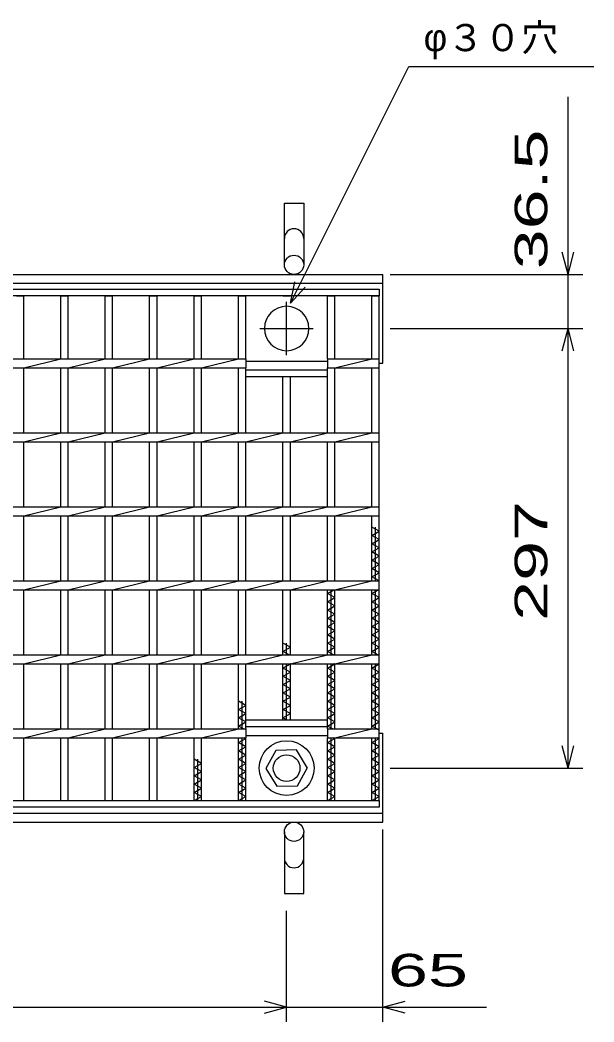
# Model space of a CAD drawing. Units: millimetres, scale not verified. Extents: x -1820 to 1731, y -1282 to 1054.
# Drawn here: x -596 to -208, y -171 to 506 of the extents above; entities that cross this region are included whole.
import ezdxf
from ezdxf.enums import TextEntityAlignment as Align

# ---------------------------------------------------------------- set-up
doc = ezdxf.new("R2010")
doc.units = ezdxf.units.MM
doc.header["$LTSCALE"] = 10
doc.linetypes.add('CHAIN', pattern=[18.5, 12, -1.5, 3.5, -1.5])
for name, color, linetype, lineweight in [('16', 3, 'Continuous', 25), ('19', 6, 'Continuous', 25), ('22', 4, 'Continuous', 25)]:
    doc.layers.add(name, color=color, linetype=linetype, lineweight=lineweight)
doc.styles.add('ベクトル', font='')
doc.styles.get('ベクトル').set_extended_font_data('ベクトル')

msp = doc.modelspace()

# ---------------------------------------------------------------- linework, layer by layer
at = {"layer": '16'}
for p, q in [((-1348, 324), (-353, 324)), ((-353, 319.5), (-1348, 319.5)), ((-598, 319.5), (-593, 319.5)), ((-593, 277), (-593, 319.5)), ((-568, 277), (-568, 319.5)), ((-568, 319.5), (-563, 319.5)), ((-563, 277), (-563, 319.5)), ((-538, 277), (-538, 319.5)), ((-538, 319.5), (-533, 319.5)), ((-533, 277), (-533, 319.5)), ((-508, 277), (-508, 319.5)), ((-508, 319.5), (-503, 319.5)), ((-503, 277), (-503, 319.5)), ((-478, 277), (-478, 319.5)), ((-478, 319.5), (-473, 319.5)), ((-473, 277), (-473, 319.5)), ((-448, 277), (-448, 319.5)), ((-448, 319.5), (-443, 319.5)), ((-443, 277), (-443, 319.5)), ((-418, 319.5), (-413, 319.5)), ((-388, 277), (-388, 319.5)), ((-388, 319.5), (-383, 319.5)), ((-383, 277), (-383, 319.5)), ((-358, 277), (-358, 319.5)), ((-358, 319.5), (-353, 319.5)), ((-353, 324), (-353, 319.5)), ((-353, -21.5), (-353, 319.5)), ((-1258, 277), (-443, 277)), ((-1258, 271), (-443, 271)), ((-593, 271), (-568, 277)), ((-593, 227), (-593, 271)), ((-568, 227), (-568, 271)), ((-563, 271), (-538, 277)), ((-563, 227), (-563, 271)), ((-538, 227), (-538, 271)), ((-533, 271), (-508, 277)), ((-533, 227), (-533, 271)), ((-508, 227), (-508, 271)), ((-503, 271), (-478, 277)), ((-503, 227), (-503, 271)), ((-478, 227), (-478, 271)), ((-473, 271), (-448, 277)), ((-473, 227), (-473, 271)), ((-448, 227), (-448, 271)), ((-443, 277), (-443, 271)), ((-443, 275.5), (-388, 275.5)), ((-443, 227), (-443, 271)), ((-388, 277), (-353, 277)), ((-388, 277), (-388, 271)), ((-388, 271), (-353, 271)), ((-388, 227), (-388, 271)), ((-383, 271), (-358, 277)), ((-383, 227), (-383, 271)), ((-358, 227), (-358, 271)), ((-353, 271), (-353, 277)), ((-443, 269.5), (-388, 269.5)), ((-443, 265), (-443, 269.5)), ((-443, 265), (-388, 265)), ((-418, 227), (-418, 265)), ((-413, 227), (-413, 265)), ((-388, 265), (-388, 269.5)), ((-1348, 227), (-353, 227)), ((-593, 221), (-568, 227)), ((-563, 221), (-538, 227)), ((-533, 221), (-508, 227)), ((-503, 221), (-478, 227)), ((-473, 221), (-448, 227)), ((-443, 221), (-418, 227)), ((-413, 221), (-388, 227)), ((-383, 221), (-358, 227)), ((-353, 221), (-353, 227)), ((-1348, 221), (-353, 221)), ((-593, 177), (-593, 221)), ((-568, 177), (-568, 221)), ((-563, 177), (-563, 221)), ((-538, 177), (-538, 221)), ((-533, 177), (-533, 221)), ((-508, 177), (-508, 221)), ((-503, 177), (-503, 221)), ((-478, 177), (-478, 221)), ((-473, 177), (-473, 221)), ((-448, 177), (-448, 221)), ((-443, 177), (-443, 221)), ((-418, 177), (-418, 221)), ((-413, 177), (-413, 221)), ((-388, 177), (-388, 221)), ((-383, 177), (-383, 221)), ((-358, 177), (-358, 221)), ((-1348, 177), (-353, 177)), ((-593, 171), (-568, 177)), ((-563, 171), (-538, 177)), ((-533, 171), (-508, 177)), ((-503, 171), (-478, 177)), ((-473, 171), (-448, 177)), ((-443, 171), (-418, 177)), ((-413, 171), (-388, 177)), ((-383, 171), (-358, 177)), ((-353, 171), (-353, 177)), ((-1348, 171), (-353, 171)), ((-593, 127), (-593, 171)), ((-568, 127), (-568, 171)), ((-563, 127), (-563, 171)), ((-538, 127), (-538, 171)), ((-533, 127), (-533, 171)), ((-508, 127), (-508, 171)), ((-503, 127), (-503, 171)), ((-478, 127), (-478, 171)), ((-473, 127), (-473, 171)), ((-448, 127), (-448, 171)), ((-443, 127), (-443, 171)), ((-418, 127), (-418, 171)), ((-413, 127), (-413, 171)), ((-388, 127), (-388, 171)), ((-383, 127), (-383, 171)), ((-358, 127), (-358, 171)), ((-353, 160.5), (-358, 163.3)), ((-355.5, 127), (-355.5, 163.3)), ((-358, 157.7), (-353, 160.5)), ((-353, 154.9), (-358, 157.7)), ((-358, 152.1), (-353, 154.9)), ((-353, 149.3), (-358, 152.1)), ((-358, 146.5), (-353, 149.3)), ((-353, 143.7), (-358, 146.5)), ((-358, 140.9), (-353, 143.7)), ((-353, 138.1), (-358, 140.9)), ((-358, 135.3), (-353, 138.1)), ((-353, 132.5), (-358, 135.3)), ((-358, 129.7), (-353, 132.5)), ((-353, 126.9), (-358, 129.7)), ((-1348, 127), (-353, 127)), ((-593, 121), (-568, 127)), ((-563, 121), (-538, 127)), ((-533, 121), (-508, 127)), ((-503, 121), (-478, 127)), ((-473, 121), (-448, 127)), ((-443, 121), (-418, 127)), ((-413, 121), (-388, 127)), ((-383, 121), (-358, 127)), ((-353, 121), (-353, 127)), ((-1348, 121), (-353, 121)), ((-593, 77), (-593, 121)), ((-568, 77), (-568, 121)), ((-563, 77), (-563, 121)), ((-538, 77), (-538, 121)), ((-533, 77), (-533, 121)), ((-508, 77), (-508, 121)), ((-503, 77), (-503, 121)), ((-478, 77), (-478, 121)), ((-473, 77), (-473, 121)), ((-448, 77), (-448, 121)), ((-443, 77), (-443, 121)), ((-418, 77), (-418, 121)), ((-413, 77), (-413, 121)), ((-388, 77), (-388, 121)), ((-388, 118.5), (-383.54, 121)), ((-383, 115.7), (-388, 118.5)), ((-388, 112.9), (-383, 115.7)), ((-385.5, 77), (-385.5, 121)), ((-383, 77), (-383, 121)), ((-358, 77), (-358, 121)), ((-358, 118.5), (-353.54, 121)), ((-353, 115.7), (-358, 118.5)), ((-358, 112.9), (-353, 115.7)), ((-355.5, 77), (-355.5, 121)), ((-383, 110.1), (-388, 112.9)), ((-388, 107.3), (-383, 110.1)), ((-353, 110.1), (-358, 112.9)), ((-358, 107.3), (-353, 110.1)), ((-383, 104.5), (-388, 107.3)), ((-388, 101.7), (-383, 104.5)), ((-383, 98.9), (-388, 101.7)), ((-353, 104.5), (-358, 107.3)), ((-358, 101.7), (-353, 104.5)), ((-353, 98.9), (-358, 101.7)), ((-388, 96.1), (-383, 98.9)), ((-383, 93.3), (-388, 96.1)), ((-358, 96.1), (-353, 98.9)), ((-353, 93.3), (-358, 96.1)), ((-388, 90.5), (-383, 93.3)), ((-383, 87.7), (-388, 90.5)), ((-358, 90.5), (-353, 93.3)), ((-353, 87.7), (-358, 90.5)), ((-413, 82.1), (-418, 84.9)), ((-418, 79.3), (-413, 82.1)), ((-415.5, 77), (-415.5, 84.9)), ((-388, 84.9), (-383, 87.7)), ((-383, 82.1), (-388, 84.9)), ((-388, 79.3), (-383, 82.1)), ((-358, 84.9), (-353, 87.7)), ((-353, 82.1), (-358, 84.9)), ((-358, 79.3), (-353, 82.1)), ((-1348, 77), (-353, 77)), ((-593, 71), (-568, 77)), ((-563, 71), (-538, 77)), ((-533, 71), (-508, 77)), ((-503, 71), (-478, 77)), ((-473, 71), (-448, 77)), ((-443, 71), (-418, 77)), ((-413.89, 77), (-418, 79.3)), ((-413, 71), (-388, 77)), ((-383.89, 77), (-388, 79.3)), ((-383, 71), (-358, 77)), ((-353, 76.5), (-358, 79.3)), ((-353, 71), (-353, 77)), ((-1348, 71), (-353, 71)), ((-593, 27), (-593, 71)), ((-568, 27), (-568, 71)), ((-563, 27), (-563, 71)), ((-538, 27), (-538, 71)), ((-533, 27), (-533, 71)), ((-508, 27), (-508, 71)), ((-503, 27), (-503, 71)), ((-478, 27), (-478, 71)), ((-473, 27), (-473, 71)), ((-448, 27), (-448, 71)), ((-443, 27), (-443, 71)), ((-418, 33), (-418, 71)), ((-418, 68.1), (-413, 70.9)), ((-413, 65.3), (-418, 68.1)), ((-415.5, 33), (-415.5, 71)), ((-413, 70.9), (-413.18, 71)), ((-413, 33), (-413, 71)), ((-388, 27), (-388, 71)), ((-388, 68.1), (-383, 70.9)), ((-383, 65.3), (-388, 68.1)), ((-385.5, 27), (-385.5, 71)), ((-383, 70.9), (-383.18, 71)), ((-383, 27), (-383, 71)), ((-358, 27), (-358, 71)), ((-358, 68.1), (-353, 70.9)), ((-353, 65.3), (-358, 68.1)), ((-355.5, 27), (-355.5, 71)), ((-353, 70.9), (-353.18, 71)), ((-418, 62.5), (-413, 65.3)), ((-413, 59.7), (-418, 62.5)), ((-388, 62.5), (-383, 65.3)), ((-383, 59.7), (-388, 62.5)), ((-358, 62.5), (-353, 65.3)), ((-353, 59.7), (-358, 62.5)), ((-418, 56.9), (-413, 59.7)), ((-413, 54.1), (-418, 56.9)), ((-388, 56.9), (-383, 59.7)), ((-383, 54.1), (-388, 56.9)), ((-358, 56.9), (-353, 59.7)), ((-353, 54.1), (-358, 56.9)), ((-418, 51.3), (-413, 54.1)), ((-413, 48.5), (-418, 51.3)), ((-418, 45.7), (-413, 48.5)), ((-388, 51.3), (-383, 54.1)), ((-383, 48.5), (-388, 51.3)), ((-388, 45.7), (-383, 48.5)), ((-358, 51.3), (-353, 54.1)), ((-353, 48.5), (-358, 51.3)), ((-358, 45.7), (-353, 48.5)), ((-443, 42.9), (-448, 45.7)), ((-448, 40.1), (-443, 42.9)), ((-445.5, 27), (-445.5, 45.7)), ((-413, 42.9), (-418, 45.7)), ((-418, 40.1), (-413, 42.9)), ((-383, 42.9), (-388, 45.7)), ((-388, 40.1), (-383, 42.9)), ((-353, 42.9), (-358, 45.7)), ((-358, 40.1), (-353, 42.9)), ((-443, 37.3), (-448, 40.1)), ((-448, 34.5), (-443, 37.3)), ((-443, 31.7), (-448, 34.5)), ((-413, 37.3), (-418, 40.1)), ((-418, 34.5), (-413, 37.3)), ((-415.32, 33), (-418, 34.5)), ((-383, 37.3), (-388, 40.1)), ((-388, 34.5), (-383, 37.3)), ((-383, 31.7), (-388, 34.5)), ((-353, 37.3), (-358, 40.1)), ((-358, 34.5), (-353, 37.3)), ((-353, 31.7), (-358, 34.5)), ((-448, 28.9), (-443, 31.7)), ((-444.61, 27), (-448, 28.9)), ((-443, 33), (-388, 33)), ((-443, 28.5), (-443, 33)), ((-443, 28.5), (-388, 28.5)), ((-388, 28.5), (-388, 33)), ((-388, 28.9), (-383, 31.7)), ((-384.61, 27), (-388, 28.9)), ((-358, 28.9), (-353, 31.7)), ((-353, 26.1), (-358, 28.9)), ((-1258, 27), (-443, 27)), ((-1258, 21), (-443, 21)), ((-593, 21), (-568, 27)), ((-593, -21.5), (-593, 21)), ((-568, -21.5), (-568, 21)), ((-563, 21), (-538, 27)), ((-563, -21.5), (-563, 21)), ((-538, -21.5), (-538, 21)), ((-533, 21), (-508, 27)), ((-533, -21.5), (-533, 21)), ((-508, -21.5), (-508, 21)), ((-503, 21), (-478, 27)), ((-503, -21.5), (-503, 21)), ((-478, -21.5), (-478, 21)), ((-473, 21), (-448, 27)), ((-473, -21.5), (-473, 21)), ((-448, -21.5), (-448, 21)), ((-448, 17.7), (-443, 20.5)), ((-445.5, -21.5), (-445.5, 21)), ((-443, 20.5), (-443.89, 21)), ((-443, 27), (-443, 21)), ((-443, 22.5), (-388, 22.5)), ((-443, -21.5), (-443, 21)), ((-388, 27), (-353, 27)), ((-388, 27), (-388, 21)), ((-388, 21), (-353, 21)), ((-388, -21.5), (-388, 21)), ((-388, 17.7), (-383, 20.5)), ((-385.5, -21.5), (-385.5, 21)), ((-383, 20.5), (-383.89, 21)), ((-383, 21), (-358, 27)), ((-383, -21.5), (-383, 21)), ((-358, -21.5), (-358, 21)), ((-358, 17.7), (-353, 20.5)), ((-355.5, -21.5), (-355.5, 21)), ((-353, 20.5), (-353.89, 21)), ((-353, 21), (-353, 27)), ((-443, 14.9), (-448, 17.7)), ((-448, 12.1), (-443, 14.9)), ((-383, 14.9), (-388, 17.7)), ((-388, 12.1), (-383, 14.9)), ((-353, 14.9), (-358, 17.7)), ((-358, 12.1), (-353, 14.9)), ((-443, 9.3), (-448, 12.1)), ((-448, 6.5), (-443, 9.3)), ((-422.79, 12.45), (-429.5, 0.16)), ((-408.8, 12.79), (-422.79, 12.45)), ((-401.5, 0.5), (-408.8, 12.79)), ((-383, 9.3), (-388, 12.1)), ((-388, 6.5), (-383, 9.3)), ((-353, 9.3), (-358, 12.1)), ((-358, 6.5), (-353, 9.3)), ((-473, 3.7), (-478, 6.5)), ((-478, 0.9), (-473, 3.7)), ((-473, -1.9), (-478, 0.9)), ((-475.5, -21.5), (-475.5, 6.5)), ((-443, 3.7), (-448, 6.5)), ((-448, 0.9), (-443, 3.7)), ((-443, -1.9), (-448, 0.9)), ((-429.5, 0.16), (-422.2, -11.79)), ((-408.21, -11.45), (-401.5, 0.84)), ((-383, 3.7), (-388, 6.5)), ((-388, 0.9), (-383, 3.7)), ((-383, -1.9), (-388, 0.9)), ((-353, 3.7), (-358, 6.5)), ((-358, 0.9), (-353, 3.7)), ((-353, -1.9), (-358, 0.9)), ((-478, -4.7), (-473, -1.9)), ((-473, -7.5), (-478, -4.7)), ((-448, -4.7), (-443, -1.9)), ((-443, -7.5), (-448, -4.7)), ((-388, -4.7), (-383, -1.9)), ((-383, -7.5), (-388, -4.7)), ((-358, -4.7), (-353, -1.9)), ((-353, -7.5), (-358, -4.7)), ((-478, -10.3), (-473, -7.5)), ((-473, -13.1), (-478, -10.3)), ((-478, -15.9), (-473, -13.1)), ((-448, -10.3), (-443, -7.5)), ((-443, -13.1), (-448, -10.3)), ((-448, -15.9), (-443, -13.1)), ((-422.2, -11.79), (-408.21, -11.45)), ((-388, -10.3), (-383, -7.5)), ((-383, -13.1), (-388, -10.3)), ((-388, -15.9), (-383, -13.1)), ((-358, -10.3), (-353, -7.5)), ((-353, -13.1), (-358, -10.3)), ((-358, -15.9), (-353, -13.1)), ((-473, -18.7), (-478, -15.9)), ((-478, -21.5), (-473, -18.7)), ((-443, -18.7), (-448, -15.9)), ((-448, -21.5), (-443, -18.7)), ((-383, -18.7), (-388, -15.9)), ((-388, -21.5), (-383, -18.7)), ((-353, -18.7), (-358, -15.9)), ((-358, -21.5), (-353, -18.7)), ((-1348, -21.5), (-353, -21.5)), ((-353, -26), (-1348, -26)), ((-598, -21.5), (-593, -21.5)), ((-568, -21.5), (-563, -21.5)), ((-538, -21.5), (-533, -21.5)), ((-508, -21.5), (-503, -21.5)), ((-478, -21.5), (-473, -21.5)), ((-448, -21.5), (-443, -21.5)), ((-418, -21.5), (-413, -21.5)), ((-388, -21.5), (-383, -21.5)), ((-358, -21.5), (-353, -21.5)), ((-353, -21.5), (-353, -26))]:
    msp.add_line(p, q, dxfattribs=at)
at = {"layer": '16', "linetype": 'CHAIN'}
for p, q in [((-415.5, 279.5), (-415.5, 315.5)), ((-433.5, 297.5), (-397.5, 297.5))]:
    msp.add_line(p, q, dxfattribs=at)
at = {"layer": '16'}
for radius in [18.5, 9]:
    msp.add_circle((-415.5, 0.5), radius, dxfattribs=at)
for start, end in [(90, 270), (270, 90)]:
    msp.add_arc((-415.5, 297.5), 15, start, end, dxfattribs=at)
at = {"layer": '19'}
for p, q in [((-417, 340.5), (-417, 382.12)), ((-417, 382.12), (-404, 382.12)), ((-404, 382.12), (-404, 340.5)), ((-1350.5, 334), (-350.5, 334)), ((-350.5, 274), (-350.5, 334)), ((-1350.5, 328), (-350.5, 328)), ((-353, 274), (-350.5, 274)), ((-353, 24), (-350.5, 24)), ((-350.5, -36), (-350.5, 24)), ((-1350.5, -30), (-350.5, -30)), ((-1350.5, -36), (-350.5, -36)), ((-417, -42.5), (-417, -84.12)), ((-404, -84.12), (-404, -42.5)), ((-417, -84.12), (-404, -84.12))]:
    msp.add_line(p, q, dxfattribs=at)
for centre in [(-410.5, 340.5), (-410.5, -42.5)]:
    msp.add_circle(centre, 6.5, dxfattribs=at)
for centre, start, end in [((-410.5, 358.34), 0, 180), ((-410.5, -60.34), 180, 0)]:
    msp.add_arc(centre, 6.5, start, end, dxfattribs=at)
at = {"layer": '22'}
for p, q in [((-413, 314.5), (-333, 474.5)), ((-333, 474.5), (-208, 474.5)), ((-225.5, 334), (-225.5, 454)), ((-225.5, 334), (-229.5, 349)), ((-225.5, 334), (-221.5, 349)), ((-345.5, 334), (-215.5, 334)), ((-225.5, 297.5), (-225.5, 334)), ((-413, 314.5), (-410, 329.1)), ((-413, 314.5), (-403, 325.5)), ((-345.5, 297.5), (-215.5, 297.5)), ((-229.5, 282.5), (-225.5, 297.5)), ((-221.5, 282.5), (-225.5, 297.5)), ((-225.5, 0.5), (-225.5, 297.5)), ((-225.5, 0.5), (-229.5, 15.5)), ((-225.5, 0.5), (-221.5, 15.5)), ((-345.5, 0.5), (-215.5, 0.5)), ((-350.5, -171), (-350.5, -41)), ((-415.5, -171), (-415.5, -96)), ((-1285.5, -161), (-415.5, -161)), ((-415.5, -161), (-430.5, -157)), ((-430.5, -165), (-415.5, -161)), ((-415.5, -161), (-350.5, -161)), ((-350.5, -161), (-335.5, -157)), ((-335.5, -165), (-350.5, -161)), ((-350.5, -161), (-280.5, -161))]:
    msp.add_line(p, q, dxfattribs=at)

# ---------------------------------------------------------------- texts
at = {"layer": '22', "color": 2, "style": 'ベクトル'}
msp.add_text('φ３０穴', height=18.33, dxfattribs=at).set_placement((-323, 494), align=Align.MIDDLE_LEFT)
at = {"layer": '22', "color": 2, "style": 'ベクトル', "width": 1.65}
for s, p in [(' 36.5 ', (-250.5, 324)), (' 297 ', (-250.5, 86.5))]:
    msp.add_text(s, height=21.99, rotation=90, dxfattribs=at).set_placement(p, align=Align.MIDDLE_LEFT)
msp.add_text(' 65 ', height=21.99, dxfattribs=at).set_placement((-360.5, -136), align=Align.MIDDLE_LEFT)

doc.saveas('drawing.dxf')
